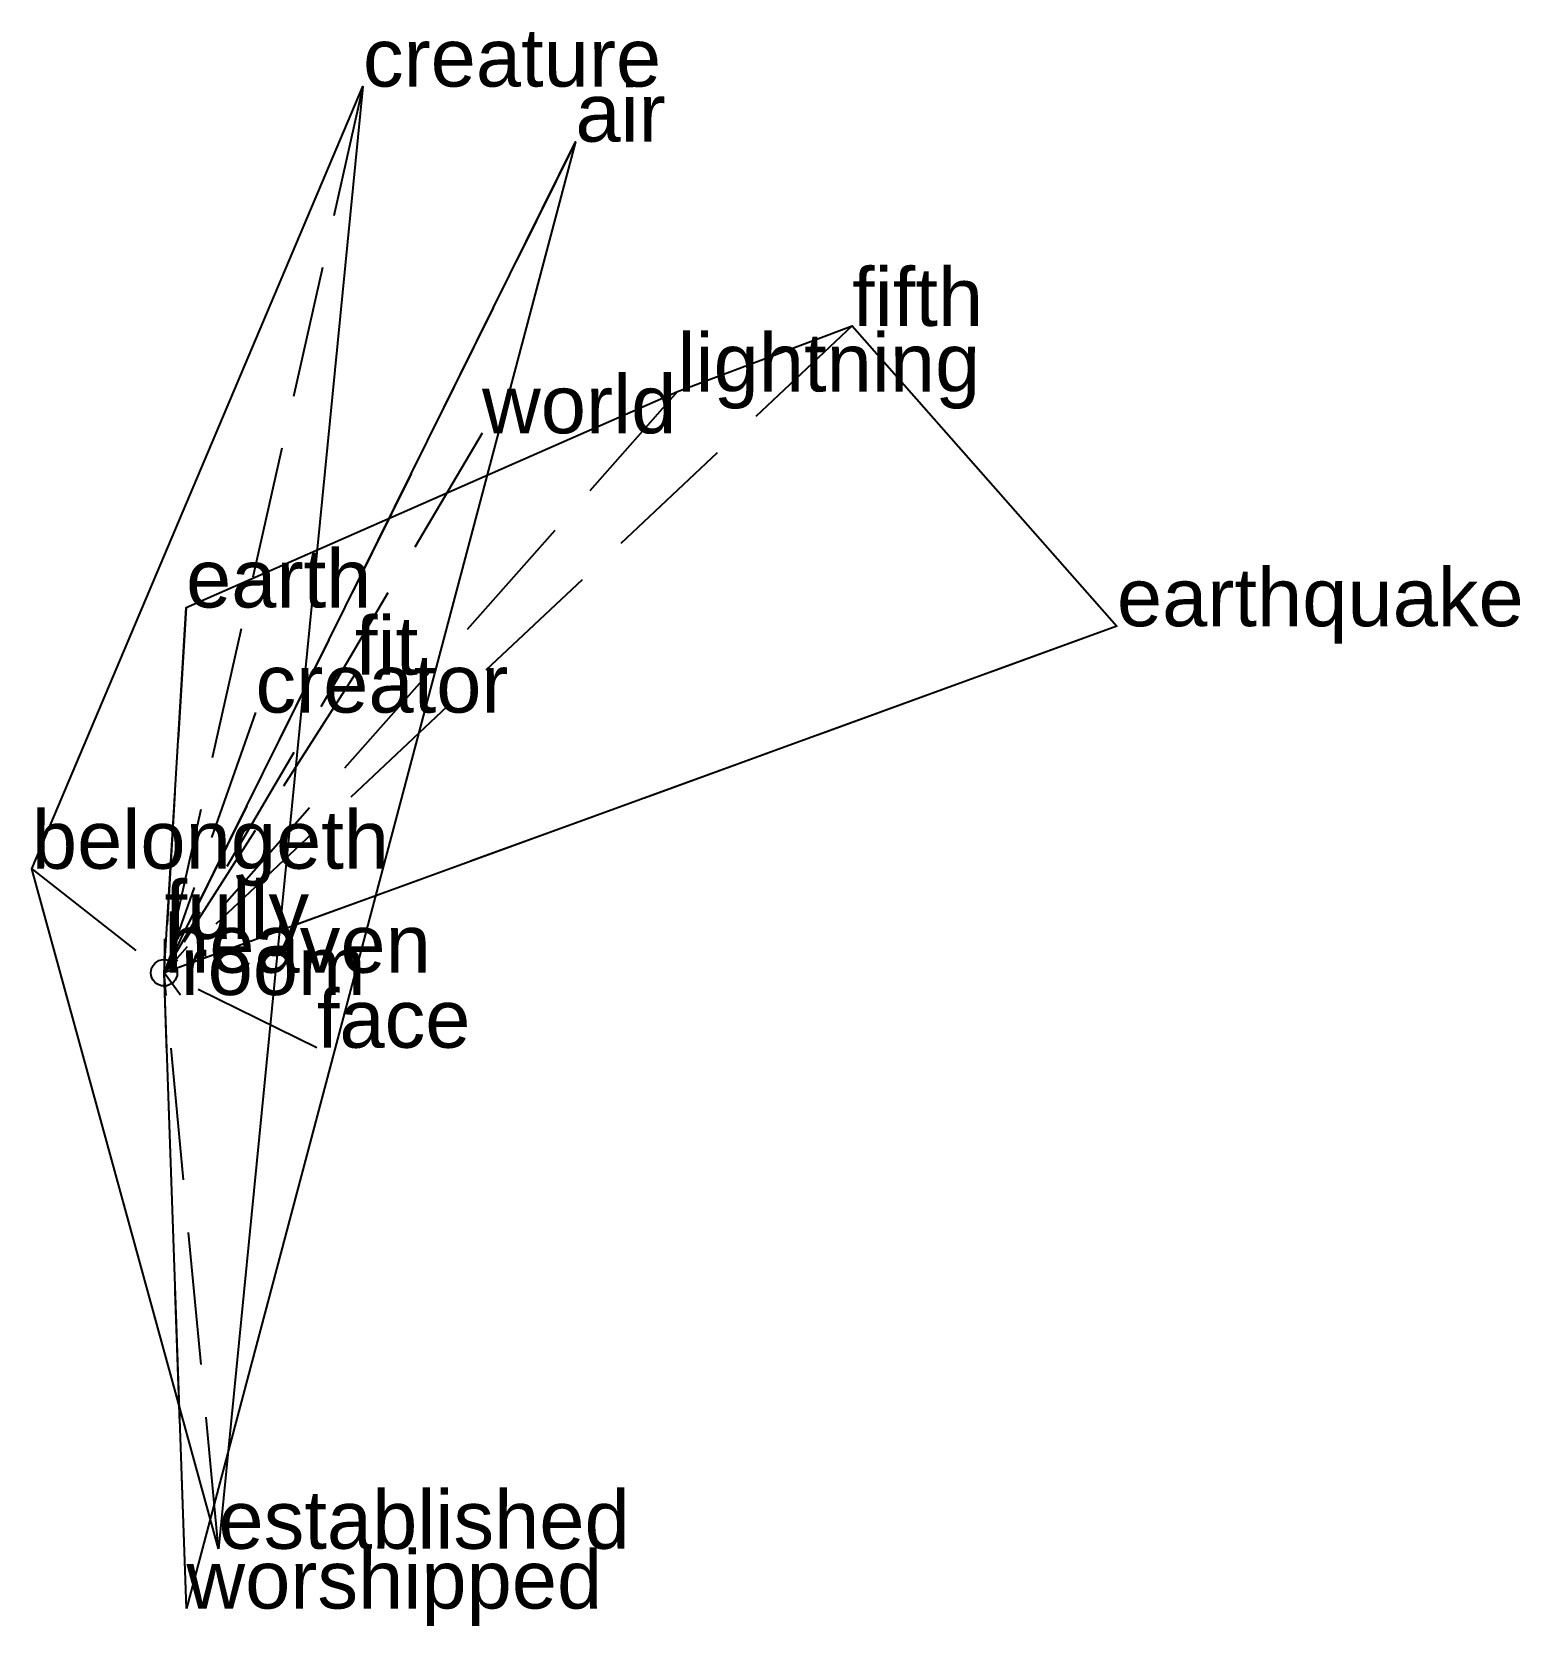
# Model space of a CAD drawing. Extents: x -0.25 to 2.56, y -1.23 to 1.78.
import ezdxf

# ---------------------------------------------------------------- set-up
doc = ezdxf.new("R2010")
doc.units = 0
doc.linetypes.add('DASHED2', pattern=[0.3, 0.25, -0.05])
for name, color, linetype in [('TEXT_nt', 1, 'CONTINUOUS'), ('TEXT_ot', 1, 'CONTINUOUS'), ('TEXT_q', 1, 'CONTINUOUS')]:
    doc.layers.add(name, color=color, linetype=linetype)
doc.styles.get("Standard").update_dxf_attribs({"font": 'arial.ttf'})

# ---------------------------------------------------------------- blocks, each defined once
blk = doc.blocks.new('ot')
at = {"layer": 'LINES_ot', "linetype": 'DASHED2'}
for p in [(0.7773, 1.5702), (0.6009, 1.0192), (0, 0), (0.0422, -1.2013), (0.2886, -0.1417), (0.0311, -0.0421)]:
    blk.add_line(p, (0, 0), dxfattribs=at)
at = {"layer": 'ORIGIN_ot'}
blk.add_circle((0, 0), 0.025, dxfattribs=at)
at = {"layer": 'TEXT_ot'}
for s, p in [('air', (0.7773, 1.5702)), ('world', (0.6009, 1.0192)), ('heaven', (0, 0)), ('room', (0.0311, -0.0421)), ('face', (0.2886, -0.1417)), ('worshipped', (0.0422, -1.2013))]:
    blk.add_text(s, height=0.11, dxfattribs=at).set_placement(p)
blk = doc.blocks.new('nt')
at = {"layer": 'LINES_nt', "linetype": 'DASHED2'}
for p in [(1.3003, 1.222), (0.9702, 1.0982), (0.0415, 0.6901), (1.8008, 0.6547), (0.3607, 0.5632), (0, 0)]:
    blk.add_line(p, (0, 0), dxfattribs=at)
at = {"layer": 'ORIGIN_nt'}
blk.add_circle((0, 0), 0.025, dxfattribs=at)
at = {"layer": 'TEXT_nt'}
for s, p in [('fifth', (1.3003, 1.222)), ('lightning', (0.9702, 1.0982)), ('earth', (0.0415, 0.6901)), ('earthquake', (1.8008, 0.6547)), ('fit', (0.3607, 0.5632)), ('heaven', (0, 0))]:
    blk.add_text(s, height=0.11, dxfattribs=at).set_placement(p)
blk = doc.blocks.new('q')
at = {"layer": 'LINES_q', "linetype": 'DASHED2'}
for p in [(0.3758, 1.6743), (0.1727, 0.4915), (-0.2499, 0.1965), (0.0008, 0.0639), (0, 0), (0.1027, -1.0884)]:
    blk.add_line(p, (0, 0), dxfattribs=at)
at = {"layer": 'ORIGIN_q'}
blk.add_circle((0, 0), 0.025, dxfattribs=at)
at = {"layer": 'TEXT_q'}
for s, p in [('creature', (0.3758, 1.6743)), ('creator', (0.1727, 0.4915)), ('belongeth', (-0.2499, 0.1965)), ('fully', (0.0008, 0.0639)), ('heaven', (0, 0)), ('established', (0.1027, -1.0884))]:
    blk.add_text(s, height=0.11, dxfattribs=at).set_placement(p)

msp = doc.modelspace()

# ---------------------------------------------------------------- linework, layer by layer
at = {"layer": 'OUTLINE_nt', "linetype": 'CONTINUOUS'}
msp.add_polyline3d([(0, 0, 0), (0.0415, 0.6901, 0), (0.9702, 1.0982, 0), (1.3003, 1.222, 0), (1.8008, 0.6547, 0), (0, 0, 0)], close=True, dxfattribs=at)
at = {"layer": 'OUTLINE_ot', "linetype": 'CONTINUOUS'}
msp.add_polyline3d([(0.0422, -1.2013, 0), (0, 0, 0), (0.7773, 1.5702, 0), (0.0422, -1.2013, 0)], close=True, dxfattribs=at)
at = {"layer": 'OUTLINE_q', "linetype": 'CONTINUOUS'}
msp.add_polyline3d([(0.1027, -1.0884, 0), (-0.2499, 0.1965, 0), (0.3758, 1.6743, 0), (0.1027, -1.0884, 0)], close=True, dxfattribs=at)

# ---------------------------------------------------------------- block references
for name in ['q', 'ot', 'nt']:
    msp.add_blockref(name, (0, 0))

doc.saveas('drawing.dxf')
